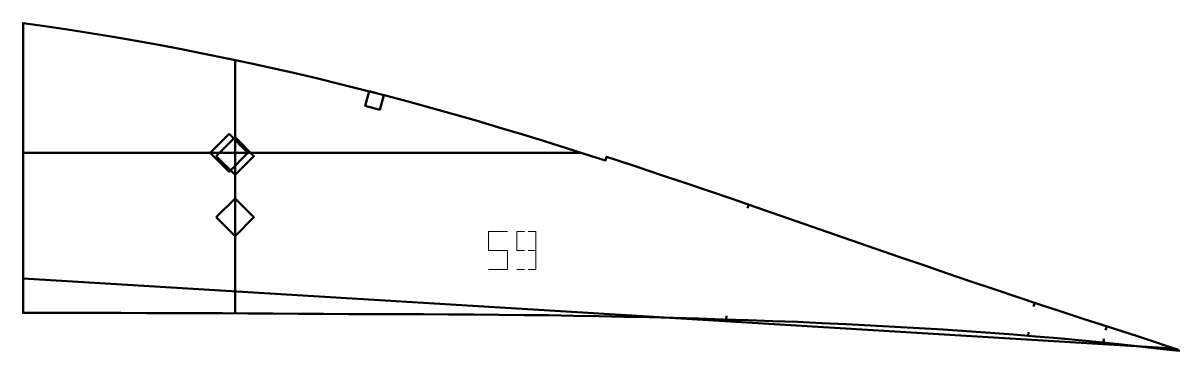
# Model space of a CAD drawing. Header units: metres. Extents: x 318 to 624, y 148 to 234.
import ezdxf

# ---------------------------------------------------------------- set-up
doc = ezdxf.new("R2010")
doc.units = ezdxf.units.M
doc.layers.add('Layer', color=1, linetype='Continuous', lineweight=50)
doc.layers.add('NumLabel', color=1, linetype='Continuous', lineweight=15)

msp = doc.modelspace()

# ---------------------------------------------------------------- linework, layer by layer
at = {"layer": 'Layer', "color": 7}
for p, q in [((374.19, 157.59), (374.19, 224.54)), ((374.19, 193.16), (374.19, 205.16)), ((318.14, 200), (465.82, 200)), ((366.62, 200), (378.62, 200)), ((374.19, 176.98), (374.19, 188.98)), ((318.14, 166.83), (622.68, 148.26))]:
    msp.add_line(p, q, dxfattribs=at)
at = {"layer": 'Layer'}
for p, q in [((510.05, 186.31), (509.73, 185.36)), ((585.72, 160.34), (585.42, 159.39)), ((504.15, 156.96), (504.09, 155.97)), ((604.74, 154.13), (604.44, 153.18)), ((584.07, 152.65), (583.99, 151.66)), ((603.98, 150.83), (603.9, 149.84))]:
    msp.add_line(p, q, dxfattribs=at)
for points in [[(623.69, 147.92), (621.29, 148.72), (617.39, 150.01), (613.11, 151.42), (608.49, 152.92), (603.52, 154.52), (598.23, 156.23), (592.69, 158.04), (586.93, 159.94), (581.01, 161.91), (574.97, 163.94), (568.83, 166.02), (562.62, 168.14), (556.35, 170.29), (550.04, 172.47), (543.7, 174.67), (537.34, 176.87), (530.98, 179.08), (524.63, 181.28), (518.29, 183.47), (511.98, 185.65), (505.69, 187.81), (499.42, 189.94), (493.19, 192.05), (486.98, 194.13), (480.8, 196.19), (474.65, 198.21), (472.45, 198.92), (472.14, 197.97), (468.22, 199.24), (462.13, 201.18), (456.06, 203.08), (450.01, 204.94), (443.98, 206.75), (437.97, 208.52), (431.97, 210.24), (425.97, 211.92), (419.99, 213.56), (414.01, 215.14), (408.02, 216.69), (402.04, 218.18), (396.06, 219.64), (390.07, 221.04), (384.08, 222.41), (378.08, 223.72), (372.08, 224.99), (366.07, 226.21), (360.06, 227.39), (354.04, 228.52), (348.02, 229.61), (341.98, 230.65), (335.95, 231.64), (329.9, 232.59), (323.85, 233.49), (318.14, 234.3), (318.14, 157.71), (323.79, 157.7), (330.54, 157.69), (337.28, 157.68), (344.02, 157.68), (350.74, 157.67), (357.46, 157.65), (364.19, 157.63), (370.91, 157.61), (377.6, 157.58), (384.27, 157.54), (390.93, 157.49), (397.57, 157.44), (404.18, 157.4), (410.8, 157.39), (417.43, 157.38), (424.05, 157.35), (430.69, 157.31), (437.35, 157.25), (444, 157.2), (450.61, 157.14), (457.2, 157.06), (463.79, 156.94), (470.41, 156.81), (477.03, 156.68), (483.64, 156.54), (490.2, 156.39), (496.74, 156.2), (503.3, 155.99), (509.87, 155.77), (516.43, 155.54), (522.94, 155.3), (529.38, 155.03), (535.82, 154.72), (542.26, 154.38), (548.72, 154.02), (555.14, 153.66), (561.49, 153.28), (567.76, 152.86), (573.95, 152.43), (580.05, 151.97), (586.01, 151.5), (591.8, 151.01), (597.41, 150.49), (602.8, 149.95), (607.94, 149.42), (612.76, 148.91), (617.23, 148.42), (621.32, 147.96), (623.83, 147.66), (623.69, 147.92)], [(412.51, 211.4), (408.64, 212.4), (409.63, 216.27), (413.51, 215.27), (412.51, 211.4)], [(372.62, 205), (377.62, 200), (372.62, 195), (367.62, 200), (372.62, 205)], [(369.19, 199.16), (374.19, 204.16), (379.19, 199.16), (374.19, 194.16), (369.19, 199.16)], [(369.19, 182.98), (374.19, 187.98), (379.19, 182.98), (374.19, 177.98), (369.19, 182.98)]]:
    msp.add_lwpolyline(points, close=True, dxfattribs=at)
at = {"layer": 'NumLabel', "color": 1}
for points in [[(446.22, 179.19), (441.22, 179.19), (441.22, 174.19), (446.22, 174.19), (446.22, 169.19), (441.22, 169.19)], [(450.72, 174.19), (448.72, 174.19), (448.72, 179.19), (450.72, 179.19)], [(451.72, 179.19), (453.72, 179.19), (453.72, 169.19), (451.72, 169.19)], [(453.72, 174.19), (451.72, 174.19)], [(450.72, 169.19), (448.72, 169.19)]]:
    msp.add_lwpolyline(points, dxfattribs=at)

doc.saveas('drawing.dxf')
